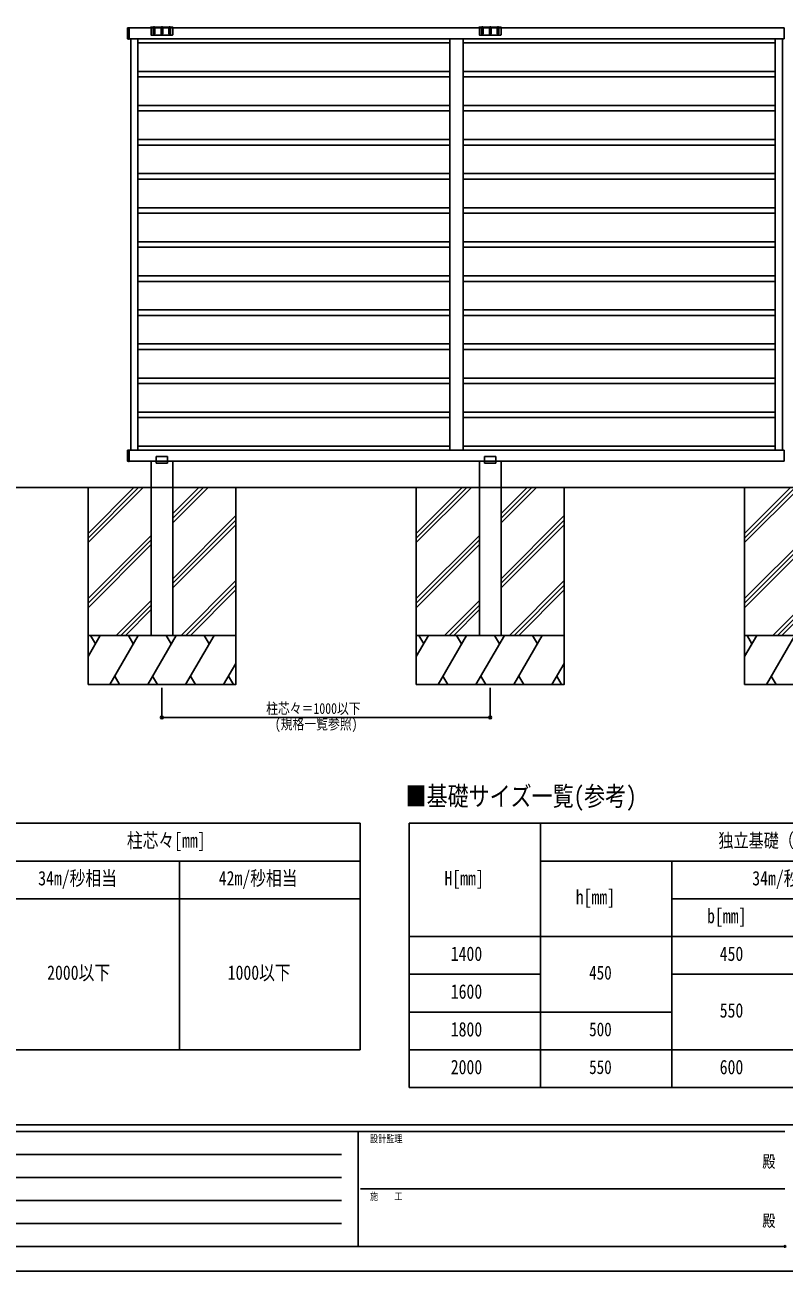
# Model space of a CAD drawing. Units: millimetres, scale not verified. Extents: x -4205 to 4205, y -2970 to 2970.
# Drawn here: x -2320 to -7, y -2970 to 824 of the extents above; entities that cross this region are included whole.
import ezdxf
from ezdxf.enums import TextEntityAlignment as Align

# ---------------------------------------------------------------- set-up
doc = ezdxf.new("R2010")
doc.units = ezdxf.units.MM
doc.header["$LTSCALE"] = 10
doc.header["$PDMODE"] = 32
doc.header["$PDSIZE"] = 5
for name, color, linetype in [('0-1_USER1', 3, 'Continuous'), ('0-2_YKK_A1', 4, 'Continuous'), ('0-3_YKK_D', 6, 'Continuous'), ('0-4_YKK_ZWAK', 7, 'Continuous')]:
    doc.layers.add(name, color=color, linetype=linetype)
doc.styles.add('ＭＳ ゴシック', font='')
doc.styles.get('ＭＳ ゴシック').set_extended_font_data('MS Gothic')

msp = doc.modelspace()

# ---------------------------------------------------------------- linework, layer by layer
at = {"layer": '0-1_USER1'}
for p, q in [((-3799.03, -1606.41), (-1299.03, -1606.41)), ((-1299.03, -1606.41), (-1299.03, -2296.41)), ((-1149.03, -1606.41), (1250.97, -1606.41)), ((-1149.03, -1606.41), (-1149.03, -2411.41)), ((-749.03, -1606.41), (-749.03, -2411.41)), ((-2399.03, -1721.41), (-1299.03, -1721.41)), ((-1849.03, -1721.41), (-1849.03, -2296.41)), ((-749.03, -1721.41), (1250.97, -1721.41)), ((-349.03, -1721.41), (-349.03, -2411.41)), ((-3799.03, -1836.41), (-1299.03, -1836.41)), ((-349.03, -1836.41), (1250.97, -1836.41)), ((-1149.03, -1951.41), (1250.97, -1951.41)), ((-1149.03, -2066.41), (-749.03, -2066.41)), ((-349.03, -2066.41), (1250.97, -2066.41)), ((-1149.03, -2181.41), (-349.03, -2181.41)), ((-3799.03, -2296.41), (-1299.03, -2296.41)), ((-1149.03, -2296.41), (450.97, -2296.41)), ((-1149.03, -2411.41), (1250.97, -2411.41))]:
    msp.add_line(p, q, dxfattribs=at)
at = {"layer": '0-2_YKK_A1'}
for p, q in [((-2006.98, 814.7), (-2006.98, 811.5)), ((-2006.98, 811.5), (-2006.98, 811.22)), ((-2006.98, 811.22), (-2006.98, 792.9)), ((-2006.04, 815.7), (-2002.78, 815.9)), ((-2002.78, 792.9), (-2002.78, 815.9)), ((-7.48, 815.65), (-2002.48, 815.65)), ((-2002.48, 815.65), (-2002.48, 781.65)), ((-1869.48, 817.15), (-1935.48, 817.15)), ((-1935.48, 817.15), (-1935.48, 794.15)), ((-1867.54, 815.65), (-1935.48, 815.65)), ((-1928.98, 817.15), (-1928.98, 798.11)), ((-1927.98, 818.15), (-1924.98, 818.15)), ((-1923.98, 798.11), (-1923.98, 817.15)), ((-1904.98, 817.15), (-1904.98, 798.11)), ((-1903.98, 818.15), (-1900.98, 818.15)), ((-1899.98, 798.11), (-1899.98, 817.15)), ((-1880.98, 817.15), (-1880.98, 798.11)), ((-1876.98, 818.15), (-1879.98, 818.15)), ((-1875.98, 798.11), (-1875.98, 817.15)), ((-1869.48, 817.15), (-1869.48, 794.15)), ((-869.48, 817.15), (-935.48, 817.15)), ((-935.48, 817.15), (-935.48, 794.15)), ((-867.54, 815.65), (-935.48, 815.65)), ((-928.98, 817.15), (-928.98, 798.11)), ((-927.98, 818.15), (-924.98, 818.15)), ((-923.98, 798.11), (-923.98, 817.15)), ((-904.98, 817.15), (-904.98, 798.11)), ((-903.98, 818.15), (-900.98, 818.15)), ((-899.98, 798.11), (-899.98, 817.15)), ((-880.98, 817.15), (-880.98, 798.11)), ((-876.98, 818.15), (-879.98, 818.15)), ((-875.98, 798.11), (-875.98, 817.15)), ((-869.48, 817.15), (-869.48, 794.15)), ((-7.48, 815.65), (-7.48, 781.65)), ((-2006.98, 792.9), (-2006.98, 782.77)), ((-2006.98, 782.77), (-2006.98, 782.59)), ((-2006.04, 781.6), (-2002.78, 781.4)), ((-2002.78, 782.27), (-2002.78, 792.9)), ((-2002.78, 782.27), (-2002.78, 781.4)), ((-2002.78, 781.4), (-2002.48, 781.4)), ((-7.48, 781.65), (-2002.48, 781.65)), ((-1024.98, 769.65), (-1975.48, 769.65)), ((-1934.48, 793.15), (-1870.48, 793.15)), ((-984.98, 769.65), (-34.48, 769.65)), ((-934.48, 793.15), (-870.48, 793.15)), ((-1024.98, 682.65), (-1975.48, 682.65)), ((-1024.98, 665.92), (-1975.48, 665.92)), ((-984.98, 682.65), (-34.48, 682.65)), ((-984.98, 665.92), (-34.48, 665.92)), ((-1024.98, 578.92), (-1975.48, 578.92)), ((-984.98, 578.92), (-34.48, 578.92)), ((-1024.98, 562.19), (-1975.48, 562.19)), ((-984.98, 562.19), (-34.48, 562.19)), ((-1024.98, 475.19), (-1975.48, 475.19)), ((-1024.98, 458.46), (-1975.48, 458.46)), ((-984.98, 475.19), (-34.48, 475.19)), ((-984.98, 458.46), (-34.48, 458.46)), ((-1024.98, 371.46), (-1975.48, 371.46)), ((-1024.98, 354.73), (-1975.48, 354.73)), ((-984.98, 371.46), (-34.48, 371.46)), ((-984.98, 354.73), (-34.48, 354.73)), ((-1024.98, 267.73), (-1975.48, 267.73)), ((-984.98, 267.73), (-34.48, 267.73)), ((-1024.98, 251), (-1975.48, 251)), ((-984.98, 251), (-34.48, 251)), ((-1024.98, 164), (-1975.48, 164)), ((-984.98, 164), (-34.48, 164)), ((-1024.98, 147.27), (-1975.48, 147.27)), ((-984.98, 147.27), (-34.48, 147.27)), ((-1024.98, 60.27), (-1975.48, 60.27)), ((-1024.98, 43.54), (-1975.48, 43.54)), ((-984.98, 60.27), (-34.48, 60.27)), ((-984.98, 43.54), (-34.48, 43.54)), ((-1024.98, -43.46), (-1975.48, -43.46)), ((-1024.98, -60.19), (-1975.48, -60.19)), ((-984.98, -43.46), (-34.48, -43.46)), ((-984.98, -60.19), (-34.48, -60.19)), ((-1024.98, -147.19), (-1975.48, -147.19)), ((-984.98, -147.19), (-34.48, -147.19)), ((-1024.98, -163.92), (-1975.48, -163.92)), ((-984.98, -163.92), (-34.48, -163.92)), ((-1024.98, -250.92), (-1975.48, -250.92)), ((-984.98, -250.92), (-34.48, -250.92)), ((-1024.98, -267.65), (-1975.48, -267.65)), ((-984.98, -267.65), (-34.48, -267.65)), ((-1024.98, -354.65), (-1975.48, -354.65)), ((-1024.98, -371.35), (-1975.48, -371.35)), ((-984.98, -354.65), (-34.48, -354.65)), ((-984.98, -371.35), (-34.48, -371.35)), ((-2006.98, -471.3), (-2006.98, -471.48)), ((-2002.78, -481.61), (-2002.78, -470.98)), ((-2002.78, -503.1), (-2002.78, -481.61)), ((-7.48, -470.35), (-2002.48, -470.35)), ((-2002.48, -470.35), (-2002.48, -504.35)), ((-2002.48, -471.1), (-2002.48, -470.4)), ((-2002.48, -481.61), (-2002.48, -471.1)), ((-2002.48, -503.1), (-2002.48, -481.61)), ((-1024.98, -458.35), (-1975.48, -458.35)), ((-1919.78, -489.35), (-1885.18, -489.35)), ((-1919.78, -489.35), (-1919.78, -510.35)), ((-1885.18, -510.35), (-1885.18, -489.35)), ((-984.98, -458.35), (-34.48, -458.35)), ((-919.78, -489.35), (-885.18, -489.35)), ((-919.78, -489.35), (-919.78, -510.35)), ((-885.18, -510.35), (-885.18, -489.35)), ((-7.48, -470.35), (-7.48, -504.35)), ((-2006.04, -504.4), (-2002.78, -504.6)), ((-2002.78, -504.6), (-2002.78, -503.1)), ((-2002.78, -504.6), (-2002.48, -504.6)), ((-7.48, -504.35), (-2002.48, -504.35)), ((-1919.78, -510.35), (-1885.18, -510.35)), ((-919.78, -510.35), (-885.18, -510.35)), ((-2127.48, -1034.35), (-2127.48, -584.35)), ((-2127.48, -752.12), (-1959.72, -584.35)), ((-2127.48, -737.97), (-1973.86, -584.35)), ((-2127.48, -723.83), (-1988, -584.35)), ((-1869.48, -677.97), (-1775.87, -584.35)), ((-1869.48, -692.11), (-1761.73, -584.35)), ((-1869.48, -663.82), (-1790.01, -584.35)), ((-1677.48, -1034.35), (-1677.48, -584.35)), ((-1127.48, -1034.35), (-1127.48, -584.35)), ((-1127.48, -752.12), (-959.72, -584.35)), ((-1127.48, -737.97), (-973.86, -584.35)), ((-1127.48, -723.83), (-988, -584.35)), ((-869.48, -677.97), (-775.87, -584.35)), ((-869.48, -692.11), (-761.73, -584.35)), ((-869.48, -663.82), (-790.01, -584.35)), ((-677.48, -1034.35), (-677.48, -584.35)), ((-127.48, -1034.35), (-127.48, -584.35)), ((-127.48, -752.12), (40.28, -584.35)), ((-127.48, -737.97), (26.14, -584.35)), ((-127.48, -723.83), (12, -584.35)), ((-1869.48, -861.81), (-1677.48, -669.81)), ((-869.48, -861.81), (-677.48, -669.81)), ((-1869.48, -875.95), (-1677.48, -683.96)), ((-1869.48, -890.1), (-1677.48, -698.1)), ((-869.48, -875.95), (-677.48, -683.96)), ((-869.48, -890.1), (-677.48, -698.1)), ((-2127.48, -921.82), (-1935.48, -729.82)), ((-2127.48, -935.96), (-1935.48, -743.96)), ((-2127.48, -950.11), (-1935.48, -758.11)), ((-1127.48, -921.82), (-935.48, -729.82)), ((-1127.48, -935.96), (-935.48, -743.96)), ((-1127.48, -950.11), (-935.48, -758.11)), ((-127.48, -921.82), (64.52, -729.82)), ((-127.48, -935.96), (64.52, -743.96)), ((-127.48, -950.11), (64.52, -758.11)), ((-1844.03, -1034.35), (-1677.48, -867.8)), ((-844.03, -1034.35), (-677.48, -867.8)), ((-1829.89, -1034.35), (-1677.48, -881.94)), ((-1815.75, -1034.35), (-1677.48, -896.09)), ((-829.89, -1034.35), (-677.48, -881.94)), ((-815.75, -1034.35), (-677.48, -896.09)), ((-2042.02, -1034.35), (-1935.48, -927.81)), ((-2027.88, -1034.35), (-1935.48, -941.95)), ((-1042.02, -1034.35), (-935.48, -927.81)), ((-1027.88, -1034.35), (-935.48, -941.95)), ((-42.02, -1034.35), (64.52, -927.81)), ((-27.88, -1034.35), (64.52, -941.95)), ((-2013.74, -1034.35), (-1935.48, -956.1)), ((-1013.74, -1034.35), (-935.48, -956.1)), ((-13.74, -1034.35), (64.52, -956.1)), ((-2127.48, -1034.35), (-1677.48, -1034.35)), ((-2127.48, -1034.35), (-1677.48, -1034.35)), ((-2127.48, -1184.35), (-2127.48, -1034.35)), ((-2127.48, -1099.07), (-2090.12, -1034.35)), ((-2105.12, -1060.34), (-2120.12, -1034.35)), ((-2061.25, -1184.35), (-1974.65, -1034.35)), ((-1989.65, -1060.34), (-2004.65, -1034.35)), ((-1945.78, -1184.35), (-1859.18, -1034.35)), ((-1874.18, -1060.34), (-1889.18, -1034.35)), ((-1830.31, -1184.35), (-1743.71, -1034.35)), ((-1758.71, -1060.34), (-1773.71, -1034.35)), ((-1127.48, -1034.35), (-677.48, -1034.35)), ((-1127.48, -1034.35), (-677.48, -1034.35)), ((-1127.48, -1184.35), (-1127.48, -1034.35)), ((-1127.48, -1099.07), (-1090.12, -1034.35)), ((-1105.12, -1060.34), (-1120.12, -1034.35)), ((-1061.25, -1184.35), (-974.65, -1034.35)), ((-989.65, -1060.34), (-1004.65, -1034.35)), ((-945.78, -1184.35), (-859.18, -1034.35)), ((-874.18, -1060.34), (-889.18, -1034.35)), ((-830.31, -1184.35), (-743.71, -1034.35)), ((-758.71, -1060.34), (-773.71, -1034.35)), ((-127.48, -1034.35), (322.52, -1034.35)), ((-127.48, -1034.35), (322.52, -1034.35)), ((-127.48, -1184.35), (-127.48, -1034.35)), ((-127.48, -1099.07), (-90.12, -1034.35)), ((-105.12, -1060.34), (-120.12, -1034.35)), ((-61.25, -1184.35), (25.35, -1034.35)), ((-1714.84, -1184.35), (-1677.48, -1119.64)), ((-714.84, -1184.35), (-677.48, -1119.64)), ((-2046.25, -1158.37), (-2031.25, -1184.35)), ((-1930.78, -1158.37), (-1915.78, -1184.35)), ((-1815.31, -1158.37), (-1800.31, -1184.35)), ((-1699.84, -1158.37), (-1684.84, -1184.35)), ((-1046.25, -1158.37), (-1031.25, -1184.35)), ((-930.78, -1158.37), (-915.78, -1184.35)), ((-815.31, -1158.37), (-800.31, -1184.35)), ((-699.84, -1158.37), (-684.84, -1184.35)), ((-46.25, -1158.37), (-31.25, -1184.35))]:
    msp.add_line(p, q, dxfattribs=at)
for points in [[(-2002.48, 782.4), (-2002.48, 792.9), (-2002.48, 815.6)], [(-2002.48, 781.4), (-2002.48, 781.46), (-2002.48, 781.53), (-2002.48, 781.61), (-2002.48, 781.69), (-2002.48, 781.76), (-2002.48, 781.82), (-2002.48, 781.88), (-2002.48, 781.95), (-2002.48, 782.02), (-2002.48, 782.11), (-2002.48, 782.2), (-2002.48, 782.3), (-2002.48, 782.4)], [(-2006.98, -471.48), (-2006.98, -481.61), (-2006.98, -503.1), (-2006.98, -503.41)], [(-2002.78, -470.98), (-2002.78, -470.1), (-2006.04, -470.3)], [(-2002.48, -504.6), (-2002.48, -504.56), (-2002.48, -504.49), (-2002.48, -504.39), (-2002.48, -504.28), (-2002.48, -504.15), (-2002.48, -504), (-2002.48, -503.84), (-2002.48, -503.66), (-2002.48, -503.48), (-2002.48, -503.29), (-2002.48, -503.1)], [(-1869.48, -504.35), (-1869.48, -584.35), (-1935.48, -584.35), (-1935.48, -504.35)], [(-869.48, -504.35), (-869.48, -584.35), (-935.48, -584.35), (-935.48, -504.35)], [(130.02, -584.35), (-1869.98, -584.35), (-2469.15, -584.35)], [(-1869.48, -584.35), (-1869.48, -1034.35), (-1935.48, -1034.35), (-1935.48, -584.35)], [(-869.48, -584.35), (-869.48, -1034.35), (-935.48, -1034.35), (-935.48, -584.35)], [(-2127.48, -1184.35), (-1677.48, -1184.35), (-1677.48, -1034.35)], [(-1127.48, -1184.35), (-677.48, -1184.35), (-677.48, -1034.35)], [(-127.48, -1184.35), (322.52, -1184.35), (322.52, -1034.35)]]:
    msp.add_lwpolyline(points, dxfattribs=at)
for points in [[(-1997.48, 781.65), (-1975.48, 781.65), (-1975.48, -470.35), (-1997.48, -470.35)], [(-1024.98, 781.65), (-984.98, 781.65), (-984.98, -470.35), (-1024.98, -470.35)], [(-12.48, 781.65), (-34.48, 781.65), (-34.48, -470.35), (-12.48, -470.35)]]:
    msp.add_lwpolyline(points, close=True, dxfattribs=at)
for centre, radius, start, end in [((-2005.98, 814.7), 1, 93.5, 180), ((-2002.78, 815.6), 0.3, 0, 90), ((-1935.48, 815.15), 2, 90, 165.52249), ((-1927.98, 817.15), 1, 90, 180), ((-1926.48, 798.11), 2.5, 180, 0), ((-1924.98, 817.15), 1, 0, 90), ((-1903.98, 817.15), 1, 90, 180), ((-1902.48, 798.11), 2.5, 180, 0), ((-1900.98, 817.15), 1, 0, 90), ((-1879.98, 817.15), 1, 90, 180), ((-1878.48, 798.11), 2.5, 180, 0), ((-1876.98, 817.15), 1, 0, 90), ((-1869.48, 815.15), 2, 14.47751, 90), ((-935.48, 815.15), 2, 90, 165.52249), ((-927.98, 817.15), 1, 90, 180), ((-926.48, 798.11), 2.5, 180, 0), ((-924.98, 817.15), 1, 0, 90), ((-903.98, 817.15), 1, 90, 180), ((-902.48, 798.11), 2.5, 180, 0), ((-900.98, 817.15), 1, 0, 90), ((-879.98, 817.15), 1, 90, 180), ((-878.48, 798.11), 2.5, 180, 0), ((-876.98, 817.15), 1, 0, 90), ((-869.48, 815.15), 2, 14.47751, 90), ((-2005.98, 782.59), 1, 180, 266.5), ((-1934.48, 794.15), 1, 180, 270), ((-1870.48, 794.15), 1, 270, 0), ((-934.48, 794.15), 1, 180, 270), ((-870.48, 794.15), 1, 270, 0), ((-2005.98, -471.3), 1, 93.5, 180), ((-2002.78, -470.4), 0.3, 0, 90), ((-2005.98, -503.41), 1, 180, 266.5)]:
    msp.add_arc(centre, radius, start, end, dxfattribs=at)
at = {"layer": '0-3_YKK_D'}
for p, q in [((-1902.48, -1194.35), (-1902.48, -1285.35)), ((-902.48, -1194.35), (-902.48, -1285.35)), ((-1902.48, -1284.35), (-902.48, -1284.35))]:
    msp.add_line(p, q, dxfattribs=at)
for centre in [(-1902.48, -1284.35), (-902.48, -1284.35)]:
    msp.add_circle(centre, 4.25, dxfattribs=at)
at = {"layer": '0-4_YKK_ZWAK'}
for p, q in [((3895.02, -2525), (-3904.98, -2525)), ((-1304.98, -2545), (-3904.98, -2545)), ((-1304.98, -2545), (-1304.98, -2895)), ((-4.98, -2545), (-1304.98, -2545)), ((-3862.48, -2615), (-1354.98, -2615)), ((-3862.48, -2685), (-1354.98, -2685)), ((-1297.48, -2720), (-4.98, -2720)), ((-3862.48, -2755), (-1354.98, -2755)), ((-3862.48, -2825), (-1354.98, -2825)), ((-3904.98, -2895), (-1304.98, -2895)), ((-1304.98, -2895), (-4.98, -2895))]:
    msp.add_line(p, q, dxfattribs=at)
msp.add_lwpolyline([(-4205, -2970), (4205, -2970), (4205, 2970), (-4205, 2970)], close=True, dxfattribs=at)
msp.add_point((-4.98, -2895), dxfattribs=at)

# ---------------------------------------------------------------- texts
at = {"layer": '0-1_USER1', "style": 'ＭＳ ゴシック', "width": 0.8}
for s, height, p in [('■基礎サイズ一覧(参考)', 58.65, (-1160.22, -1570.83)), ('柱芯々[mm]', 43.99, (-2009.03, -1693.91)), ('独立基礎（長期地耐力：100kN/㎡)', 42.15, (-207.39, -1692.65)), ('34m/秒相当', 43.99, (-2279.23, -1808.91)), ('42m/秒相当', 43.99, (-1729.23, -1808.91)), ('34m/秒相当', 43.99, (-104.23, -1808.91)), ('H[mm]', 43.99, (-1041.83, -1808.91)), ('h[mm]', 43.99, (-641.83, -1866.41)), ('b[mm]', 43.99, (-241.83, -1923.91)), ('1400', 43.99, (-1022.63, -2038.91)), ('450', 43.99, (-203.43, -2038.91)), ('2000以下', 43.99, (-2252.03, -2096.41)), ('1000以下', 43.99, (-1702.03, -2096.41)), ('450', 42.15, (-601.16, -2095.15)), ('1600', 43.99, (-1022.63, -2153.91)), ('550', 43.99, (-203.43, -2211.41)), ('1800', 43.99, (-1022.63, -2268.91)), ('500', 42.15, (-601.16, -2267.65)), ('2000', 43.99, (-1022.63, -2383.91)), ('550', 42.15, (-601.16, -2382.65)), ('600', 43.99, (-203.43, -2383.91))]:
    msp.add_text(s, height=height, dxfattribs=at).set_placement(p, align=Align.BOTTOM_LEFT)
at = {"layer": '0-3_YKK_D', "style": 'ＭＳ ゴシック', "width": 0.8}
for s, p in [('柱芯々＝1000以下', (-1584.88, -1283.35)), ('(規格一覧参照)', (-1558.48, -1330.35))]:
    msp.add_text(s, height=32.99, dxfattribs=at).set_placement(p, align=Align.BOTTOM_LEFT)
at = {"layer": '0-4_YKK_ZWAK', "style": 'ＭＳ ゴシック', "width": 0.8}
for s, height, p in [('設計監理', 21.99, (-1268.31, -2585)), ('殿', 36.66, (-73.67, -2665.83)), ('施\u3000\u3000工', 21.99, (-1268.31, -2760)), ('殿', 36.66, (-73.67, -2845.83))]:
    msp.add_text(s, height=height, dxfattribs=at).set_placement(p, align=Align.BOTTOM_LEFT)

doc.saveas('drawing.dxf')
